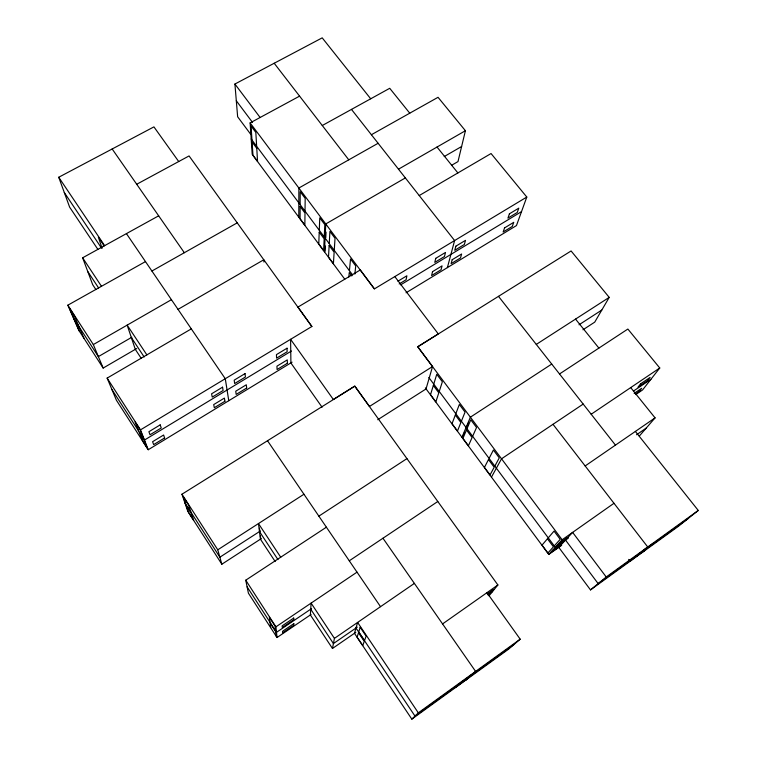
<?xml version="1.0" encoding="UTF-8"?>
<svg xmlns="http://www.w3.org/2000/svg" width="757" height="757" viewBox="0 0 757 757"><rect width="100%" height="100%" fill="white"/><g stroke="black" fill="none" stroke-linecap="round" stroke-linejoin="round"><path stroke-width="1.14" d="M298.788 217.183L298.864 188.02L378.112 143.272M300.141 204.532L300.207 191.729L305.185 198.391L305.024 211.089M319.293 230.242L319.747 217.855L324.819 224.63L324.261 236.913M324.441 251.788L325.756 223.949L405.364 177.923M325.122 251.324L325.378 245.959M325.784 237.717L326.049 232.096M329.248 243.612L329.91 231.443L335.029 238.285L334.253 250.34M348.835 276.986L349.251 272.52L351.797 275.936M349.422 270.703L350.519 258.989L355.724 265.953L354.882 274.062M332.465 648.475L334.424 638.378L311.099 603.121L310.37 614.949L332.465 648.475L355.79 632.379M371.394 134.727L438.038 97.303L465.413 130.724L457.994 161.582L451.891 165.13M447.387 267.628L454.607 240.556L351.475 109.405M394.776 276.523L438.275 333.903L417.75 346.734L432.559 366.53L426.021 388.956L377.734 419.747M433.799 383.979L436.761 374.289L442.362 381.783L439.278 391.341M419.227 195.552L491.056 153.539L526.796 197.047L516.463 225.567L406.045 292.789M455.865 413.606L459.338 404.475L465.053 412.111L461.439 421.1M461.95 437.3L470.381 417.183L551.721 364.06M462.659 436.78L464.278 432.909M466.785 426.957L468.488 422.889M467.05 428.623L470.788 419.785L476.55 427.487L472.68 436.193M489.145 458.288L493.403 450.018L499.279 457.871L494.879 465.99M491.463 477.109L501.531 458.799L583.193 404.077M425.358 387.925L548.787 554.436L562.139 539.769L417.732 346.829L571.09 250.964L609.215 297.378L594.728 322.141L582.937 329.797M559.518 373.967L627.865 329.049L659.763 367.997L642.561 389.95L635.71 394.596M489.031 595.835L497.888 584.981L354.787 386.174L181.954 494.217L187.764 511.212L221.848 564.22L261.241 538.643M548.333 537.763L554.048 531.092L560.218 539.334L554.351 545.835M639.343 436.032L655.079 417.873L630.704 387.593M418.309 712.839L357.616 622.434L354.456 633.297L411.836 719.15L418.309 712.839L520.201 639.182L486.95 592.674M455.298 687.583L467.447 678.575L466.094 679.777M459.613 683.685L472.113 674.402L470.693 675.67M466.208 679.814L475.614 671.421L382.957 538.236M520.201 639.182L508.59 649.156L411.836 719.15M606.225 576.985L572.623 532.379L558.78 547.377L590.498 589.902L606.225 576.985L698.266 510.445L635.378 431.414M641.936 552.582L644.557 550.462L634.697 557.597M650.84 545.39L653.603 543.166L643.516 550.462M698.266 510.445L678.367 526.342L590.498 589.902M514.24 644.302L414.987 716.084L355.998 628.007M688.066 518.592L598.153 583.619L565.526 540.072M442.561 623.919L497.888 584.981M562.139 539.769L613.984 503.282M487.281 593.961L493.782 589.391L487.622 594.538M487.792 594.841L492.608 591.444M568.412 538.038L555.288 547.292L428.831 377.497M548.787 554.436L561.666 545.343M357.295 627.118L333.421 643.564L310.72 609.186M636.542 434.755L646.232 428.084M334.424 638.378L414.382 583.401M585.161 465.952L655.079 417.873M634.148 393.375L641.624 388.322L639.154 391.492L635.445 394M326.39 527.194L245.751 580.193L248.4 593.157L277.034 637.526L311.099 614.447M277.034 637.526L275.927 626.834L357.011 572.16M591.189 414.24L659.763 367.997M311.581 608.609L276.494 632.322L247.113 586.845M633.458 391.066L650.954 379.238M349.28 560.805L437.792 501.494M318.858 516.142L406.935 458.619M221.848 564.22L217.779 549.809L303.945 494.245M536.278 344.416L609.215 297.378M260.342 531.017L219.871 557.209L184.935 502.932M579.01 324.8L601.796 310.048M432.559 366.53L369.463 406.462L354.796 386.089L333.345 399.497L290.593 339.306L290.906 362.991L322.075 407.2M191.313 328.879L107.134 378.112L116.398 400.207L148.24 449.734L292.088 362.168M291.417 351.021L144.464 440.054L111.885 389.439M400.661 284.85L521.516 211.629M397.917 281.207L406.878 275.785L406.093 279.759L399.166 283.951M148.24 449.734L140.49 429.862L311.893 326.475L297.936 307.087L360.285 269.965L374.393 288.805M526.796 197.047L374.374 288.909L250.122 122.899L299.583 96.13M145.476 261.591L67.846 305.185L78.785 330.27L103.16 368.063L136.714 348.532M178.018 309.358L263.805 259.765L263.928 262.026M131.85 337.234L98.363 356.613L73.448 318.035M444.227 156.557L461.619 146.498M103.16 368.063L93.329 344.567L171.432 299.687M398.485 169.19L465.413 130.724M151.911 271.025L237.225 222.842M95.912 289.59L92.695 284.698L82.627 257.796L158.667 215.821M322.274 125.52L389.723 88.295L409.764 113.181M136.714 184.263L189.07 155.933L311.884 326.57M97.871 249.384L69.625 207.134L58.734 177.252L153.926 126.883L178.709 161.534M250.728 134.32L237.641 116.767L234.916 84.036L322.208 37.85L370.693 98.789M437.026 147.038L457.881 172.946M575.547 319.094L598.891 348.088M498.484 296.347L615.46 445.116M274.195 63.247L348.778 159.831M552.998 424.308L647.727 546.98L630.089 561.268L628.67 559.404M234.916 84.036L260.115 117.486M236.307 100.766L252.507 122.379M251.192 138.976L352.611 274.98M344.795 279.238L252.204 154.343L250.122 122.899M112.168 148.978L184.33 252.715M126.428 233.62L225.283 378.755L228.775 400.708M267.505 440.735L380.525 606.679M58.734 177.252L104.646 245.637M64.307 192.543L101.429 247.965M82.627 257.796L101.485 286.297M146.858 354.882L127.167 325.122L135.304 349.356L141.143 358.212M280.724 557.209L258.468 523.57L260.427 539.173L275.151 561.524M87.774 271.564L98.59 287.944M131.34 337.527L144.161 356.963M259.471 531.575L277.961 559.584M67.846 305.185L93.329 344.567M245.751 580.193L275.927 626.834M107.134 378.112L140.49 429.862M181.954 494.217L217.779 549.809M74.148 319.075L69.341 308.042L74.063 315.338L78.785 326.248M79.476 331.301L74.896 320.788L79.513 327.942L84.008 338.322M138.645 430.96L135.096 422.018L140.149 429.862L143.593 438.644M185.758 504.171L183.222 496.696L188.502 504.9L190.934 512.205M102.081 248.305L98.372 237.196L103.028 244.142L103.756 246.347M269.994 622.207L269.35 617.267L275.046 626.067L275.557 630.827M270.694 627.657L270.088 622.973L275.633 631.556L276.116 636.06M259.433 528.14L259.821 531.3M260.399 535.909L260.768 538.908M251.958 139.846L251.059 126.022L255.828 132.399L256.642 146.129M300.132 206.529L300.075 218.754L304.844 225.189L305.005 213.067L300.132 206.529M319.217 232.172L318.782 243.991L323.636 250.539L324.166 238.824L319.217 232.172M329.144 245.505L328.51 257.115L333.402 263.71L334.14 252.213L329.144 245.505M432.531 271.659L431.594 275.539L441.066 269.776L442.069 265.868L432.531 271.659M435.758 258.336L434.773 262.395L444.463 256.528L445.513 252.431L435.758 258.336M452.184 259.717L451.115 263.654L460.493 257.957L461.628 253.983L452.184 259.717M455.865 246.176L454.749 250.302L464.334 244.502L465.517 240.347L455.865 246.176M433.335 385.483L430.515 394.709L435.852 401.92L438.795 392.817L433.335 385.483M358.506 632.729L357.115 637.195L362.745 645.617L364.259 641.33L358.506 632.729M360.19 627.288L358.723 632L364.514 640.63L366.114 636.117L360.19 627.288M504.559 227.904L503.15 232.002L512.271 226.457L513.738 222.331L504.559 227.904M509.414 213.815L507.938 218.111L517.249 212.471L518.791 208.147L509.414 213.815M455.326 415.025L452.014 423.721L457.455 431.055L460.881 422.501L455.326 415.025M466.473 430.004L462.915 438.417L468.394 445.816L472.084 437.537L466.473 430.004M488.483 459.575L484.423 467.438L490.006 474.97L494.198 467.249L488.483 459.575M640.554 383.875L638.028 387.158L647.509 380.752L650.102 377.431L640.554 383.875M547.443 538.795L542.021 545.125L547.869 553.017L553.443 546.847L547.443 538.795M552.837 550.424L550.897 552.553L558.675 547.065L560.672 544.908L552.837 550.424M559.527 543.091L557.483 545.324L565.441 539.722L567.542 537.442L559.527 543.091M293.811 623.664L282.541 631.3L282.654 632.871L293.839 625.291L293.811 623.664M293.725 618.053L282.143 625.869L282.266 627.534L293.754 619.765L293.725 618.053M164.61 437.953L153.671 444.605L152.592 441.71L163.616 435.01L164.61 437.953M224.924 401.257L214.316 407.711L213.701 404.588L224.394 398.097L224.924 401.257M246.668 388.029L236.175 394.416L235.73 391.208L246.299 384.783L246.668 388.029M287.357 363.275L277.081 369.53L276.939 366.17L287.291 359.887L287.357 363.275M160.2 424.876L148.892 431.717L150.018 434.764L161.25 427.97L160.2 424.876M222.558 387.187L211.591 393.81L212.234 397.103L223.116 390.517L222.558 387.187M245.031 373.608L234.187 380.156L234.661 383.534L245.419 377.014L245.031 373.608M287.045 348.211L276.437 354.626L276.589 358.146L287.121 351.778L287.045 348.211M256.765 148.268L252.1 142.004L252.961 155.213L257.541 161.383L256.765 148.268M144.123 440.016L139.193 432.351L142.553 440.848L147.388 448.371L144.123 440.016M191.313 513.341L186.156 505.326L188.578 512.423L193.622 520.277L191.313 513.341"/></g></svg>
